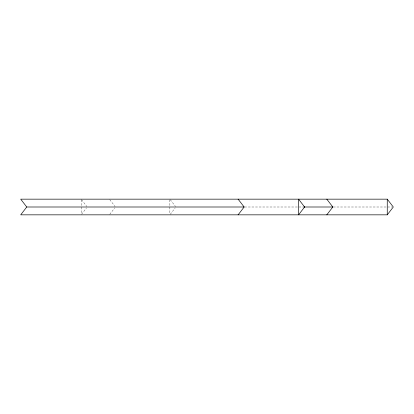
<?xml version="1.0" encoding="UTF-8"?>
<svg xmlns="http://www.w3.org/2000/svg" width="414" height="414" viewBox="0 0 414 414"><rect width="100%" height="100%" fill="white"/><g stroke="black" fill="none" stroke-linecap="round" stroke-linejoin="round"><path stroke-width="0.31" stroke-dasharray="2.07 1.55" d="M81.548 214.348L86.459 207.978M109.767 214.348L114.678 207.978M170.237 214.348L175.148 207.978M244.617 207L303.322 207M333.306 207L392.011 207M170.237 199.651L175.526 206.508M109.767 199.651L115.056 206.508M81.548 199.651L86.837 206.508M169.859 199.786L169.859 214.214M81.17 199.786L81.17 214.214"/><path stroke-width="0.62" d="M26.744 207L20.7 214.84L387.256 214.84L393.3 207L387.256 199.16L20.7 199.16L26.744 207L244.141 207L238.097 214.84M326.786 214.84L332.83 207L326.786 199.16M303.804 207L332.83 207M238.097 199.16L244.141 207M387.256 199.16L387.256 214.84M304.611 207L298.566 214.84L298.566 199.16L304.611 207"/></g></svg>
